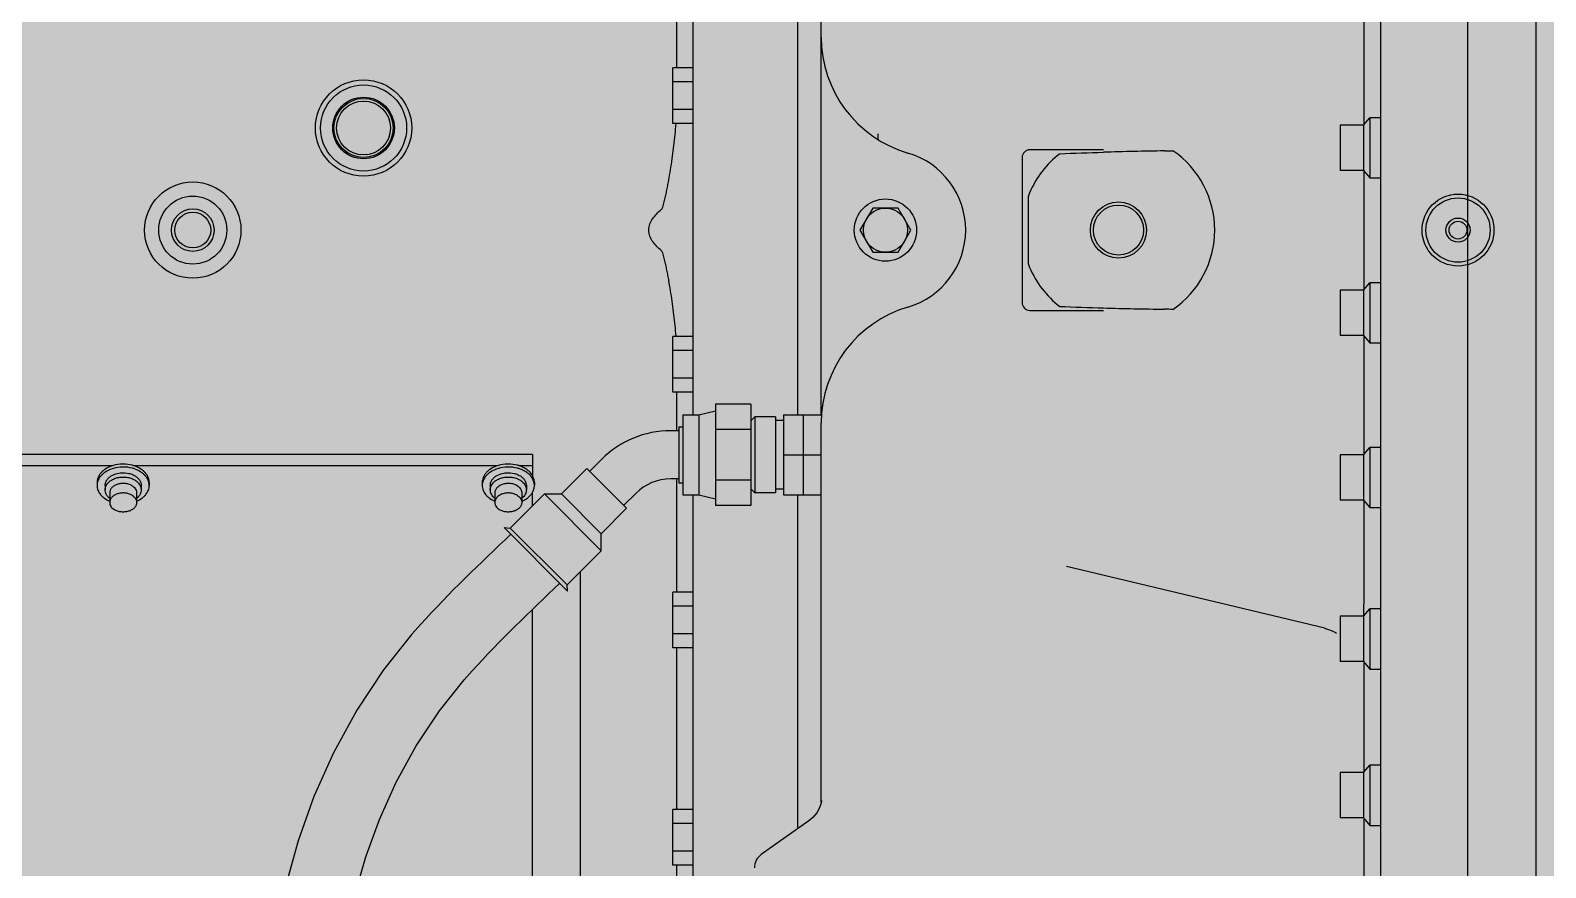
# Model space of a CAD drawing. Extents: x -18489 to 195597, y -1599 to 112111.
# Drawn here: x -16824.6 to -16764.7, y 1564 to 1597.1 of the extents above; entities that cross this region are included whole.
import ezdxf

# ---------------------------------------------------------------- set-up
doc = ezdxf.new("R2010")
doc.units = 0
doc.header["$LTSCALE"] = 100
for name, color, linetype in [('188K-SM-03-F10-MECH-EQ-Y2257103$0$0 Xref', 8, 'Continuous'), ('188K-SM-03-F10-MECH-EQ-Y2257103$0$M-EQU-FOUNDATION', 8, 'Continuous'), ('188K-SM-03-F10-MECH-EQ-Y2257103$0$Micron CUP L10 HVAC EQU$0$M-MECH-EQU', 136, 'Continuous'), ('188K-SM-03-F10-MECH-EQ-Y2257103$0$Micron CUP L10 HVAC EQU$0$M-PHASE1 AREA', 252, 'Continuous')]:
    doc.layers.add(name, color=color, linetype=linetype)
pattern_1 = [(50, (4473.52, 709.2), (54.6554, -4.78173), [5.715, -62.865]), (355, (4473.52, 709.2), (-10.57303, 57.31705), [4.572, -50.29218]), (100.45144, (4478.076, 708.8), (44.08237, 52.53533), [4.857, -53.42707]), (46.1842, (4473.52, 724.44), (81.32371, -12.6127), [8.5725, -94.2975]), (96.63556, (4480.3, 723.39), (71.22124, 74.22784), [7.2855, -80.14068]), (351.18415, (4473.52, 724.44), (71.22124, 74.22784), [6.858, -75.43792]), (21, (4481.14, 720.63), (45.48432, -30.67956), [5.715, -62.865]), (326, (4481.14, 720.63), (18.54061, 55.25639), [4.572, -50.292]), (71.45144, (4484.93, 718.07), (64.02493, 24.57683), [4.857, -53.42698]), (37.5, (4473.521, 709.2), (0.926581, 25.366512), [0, -49.6824, 0, -51.054, 0, -50.4825]), (7.5, (4473.52, 709.2), (20.0459, 30.054172), [0, -29.1084, 0, -48.5394, 0, -19.2405]), (327.5, (4456.529, 709.2), (40.677179, -1.718623), [0, -19.05, 0, -59.436, 0, -78.867]), (317.5, (4448.91, 709.2), (44.438754, 7.62795), [0, -24.765, 0, -39.4716, 0, -56.007])]

# ---------------------------------------------------------------- blocks, each defined once
blk = doc.blocks.new('188K-SM-03-F10-MECH-EQ-Y2257103$0$Micron CUP L10 HVAC EQU$0$A$C0c53ceb0')
at = {"layer": '188K-SM-03-F10-MECH-EQ-Y2257103$0$Micron CUP L10 HVAC EQU$0$M-PHASE1 AREA'}
for p, q in [((-6246.39325, 8178.91829), (-6246.39325, 4934.33106)), ((-6219.49758, 7377.49283), (-6219.49758, 6056.73369)), ((-6280.9009, 7323.20014), (-6280.9009, 6111.62646)), ((-6552.64863, 7011.27997), (-6552.64863, 6644.46514)), ((-6511.29019, 6953.45314), (-6511.29019, 6644.46514)), ((-6501.90208, 6644.46514), (-6501.90208, 6943.69146)), ((-6558.99194, 6781.48113), (-6558.99194, 6860.49285)), ((-6287.24421, 6759.29033), (-6287.24421, 6805.54597)), ((-6552.64863, 6781.48113), (-6560.56509, 6781.48113)), ((-6560.56509, 6759.50723), (-6560.56509, 6781.48113)), ((-6552.64863, 6775.98765), (-6560.56509, 6775.98765)), ((-6552.64863, 6765.0007), (-6560.56509, 6765.0007)), ((-6552.64863, 6759.50723), (-6560.56509, 6759.50723)), ((-6287.62481, 6758.84245), (-6296.75919, 6758.84245)), ((-6296.75919, 6758.84245), (-6296.75919, 6740.9543)), ((-6287.62481, 6758.84245), (-6285.11286, 6761.79844)), ((-6287.62481, 6758.84245), (-6287.62481, 6740.9543)), ((-6280.9009, 6761.79844), (-6285.11286, 6761.79844)), ((-6285.11286, 6761.79844), (-6285.11286, 6737.99831)), ((-6422.48375, 6746.08509), (-6422.48375, 6688.7415)), ((-6390.35531, 6749.12989), (-6419.43895, 6749.12989)), ((-6287.62481, 6740.9543), (-6296.75919, 6740.9543)), ((-6287.62481, 6740.9543), (-6285.11286, 6737.99831)), ((-6287.24421, 6694.08627), (-6287.24421, 6740.50642)), ((-6285.11286, 6737.99831), (-6280.9009, 6737.99831)), ((-6420.12669, 6730.59901), (-6420.12669, 6704.22758)), ((-6481.5645, 6726.13536), (-6486.60018, 6717.4133)), ((-6471.49313, 6726.13536), (-6481.5645, 6726.13536)), ((-6466.45744, 6717.4133), (-6471.49313, 6726.13536)), ((-6486.60018, 6717.4133), (-6481.5645, 6708.69123)), ((-6471.49313, 6708.69123), (-6466.45744, 6717.4133)), ((-6481.5645, 6708.69123), (-6471.49313, 6708.69123)), ((-6287.62481, 6693.6384), (-6296.75919, 6693.6384)), ((-6296.75919, 6693.6384), (-6296.75919, 6675.75024)), ((-6287.62481, 6693.6384), (-6285.11286, 6696.59438)), ((-6287.62481, 6693.6384), (-6287.62481, 6675.75024)), ((-6280.9009, 6696.59438), (-6285.11286, 6696.59438)), ((-6285.11286, 6696.59438), (-6285.11286, 6672.79425)), ((-6419.43895, 6685.69671), (-6390.35531, 6685.69671)), ((-6552.64863, 6675.31936), (-6560.56509, 6675.31936)), ((-6560.56509, 6653.34547), (-6560.56509, 6675.31936)), ((-6287.62481, 6675.75024), (-6296.75919, 6675.75024)), ((-6287.62481, 6675.75024), (-6285.11286, 6672.79425)), ((-6287.24421, 6629.04966), (-6287.24421, 6675.30236)), ((-6285.11286, 6672.79425), (-6280.9009, 6672.79425)), ((-6552.64863, 6669.82589), (-6560.56509, 6669.82589)), ((-6552.64863, 6658.83894), (-6560.56509, 6658.83894)), ((-6552.64863, 6653.34547), (-6560.56509, 6653.34547)), ((-6558.99194, 6638.12183), (-6558.99194, 6653.34547)), ((-6556.67029, 6644.46514), (-6550.32697, 6644.46514)), ((-6556.67029, 6644.46514), (-6556.67029, 6612.74855)), ((-6550.32697, 6644.46514), (-6543.66649, 6646.05097)), ((-6550.32697, 6644.46514), (-6550.32697, 6612.74855)), ((-6529.71119, 6648.67634), (-6543.66649, 6648.67634)), ((-6543.66649, 6648.67634), (-6543.66649, 6608.53736)), ((-6529.71119, 6648.67634), (-6529.71119, 6608.53736)), ((-6528.1317, 6643.67223), (-6529.71119, 6642.09274)), ((-6519.94248, 6643.67223), (-6528.1317, 6643.67223)), ((-6528.1317, 6643.67223), (-6528.1317, 6613.54147)), ((-6519.94248, 6643.67223), (-6519.94248, 6613.54147)), ((-6516.77082, 6644.46514), (-6501.78524, 6644.46514)), ((-6516.77082, 6644.46514), (-6516.77082, 6612.74855)), ((-6508.90511, 6612.74855), (-6508.90511, 6644.46514)), ((-6558.25612, 6638.12183), (-6561.42778, 6638.12183)), ((-6558.25612, 6639.70766), (-6556.67029, 6639.70766)), ((-6558.25612, 6639.70766), (-6558.25612, 6617.50604)), ((-6529.71119, 6638.6416), (-6543.66649, 6638.6416)), ((-6516.77082, 6642.16886), (-6519.94248, 6642.16886)), ((-6501.90208, 6491.16706), (-6501.90208, 6641.19839)), ((-6287.62481, 6628.60178), (-6285.11286, 6631.55777)), ((-6285.11286, 6631.55777), (-6285.11286, 6607.75764)), ((-6280.9009, 6631.55777), (-6285.11286, 6631.55777)), ((-6616.0818, 6628.78173), (-6939.591, 6628.78173)), ((-6616.0818, 6628.78173), (-6616.0818, 6620.42306)), ((-6588.67835, 6626.83427), (-6593.40064, 6622.11199)), ((-6516.77082, 6628.60685), (-6501.90208, 6628.60685)), ((-6296.75919, 6628.60178), (-6296.75919, 6610.71363)), ((-6287.62481, 6628.60178), (-6296.75919, 6628.60178)), ((-6287.62481, 6628.60178), (-6287.62481, 6610.71363)), ((-6782.08703, 6624.29633), (-6925.8254, 6624.29633)), ((-6629.8474, 6624.29633), (-6773.58578, 6624.29633)), ((-6616.0818, 6624.29633), (-6621.34616, 6624.29633)), ((-6604.62311, 6613.13221), (-6594.52199, 6623.23334)), ((-6594.52199, 6623.23334), (-6578.82308, 6607.53443)), ((-6558.25612, 6619.09187), (-6561.42778, 6619.09187)), ((-6558.99194, 6574.33375), (-6558.99194, 6619.09187)), ((-6788.1443, 6617.65794), (-6788.1443, 6616.49173)), ((-6784.96629, 6616.49173), (-6784.96629, 6614.78728)), ((-6783.16479, 6613.53136), (-6783.16479, 6609.76363)), ((-6772.50802, 6613.53136), (-6772.50802, 6609.76363)), ((-6770.70651, 6616.49173), (-6770.70651, 6614.78728)), ((-6767.52851, 6617.65794), (-6767.52851, 6616.49173)), ((-6635.90467, 6617.65794), (-6635.90467, 6616.49173)), ((-6632.72667, 6616.49173), (-6632.72667, 6614.78728)), ((-6630.92517, 6613.53136), (-6630.92517, 6609.76363)), ((-6624.80743, 6599.676), (-6611.35122, 6613.13221)), ((-6620.26839, 6613.53136), (-6620.26839, 6609.76363)), ((-6618.46689, 6616.49173), (-6618.46689, 6614.78728)), ((-6616.0818, 6608.40162), (-6616.0818, 6613.7266)), ((-6615.28889, 6617.65794), (-6615.28889, 6616.49173)), ((-6611.35122, 6613.13221), (-6604.62311, 6613.13221)), ((-6611.35122, 6613.13221), (-6588.9242, 6590.70519)), ((-6604.62311, 6613.13221), (-6588.9242, 6597.4333)), ((-6575.22215, 6613.37806), (-6579.94443, 6608.65578)), ((-6558.25612, 6617.50604), (-6556.67029, 6617.50604)), ((-6529.71119, 6618.5721), (-6543.66649, 6618.5721)), ((-6528.1317, 6613.54147), (-6529.71119, 6615.12096)), ((-6519.94248, 6613.54147), (-6528.1317, 6613.54147)), ((-6516.77082, 6615.04484), (-6519.94248, 6615.04484)), ((-6578.82308, 6607.53443), (-6588.9242, 6597.4333)), ((-6556.67029, 6612.74855), (-6550.32697, 6612.74855)), ((-6552.64863, 6612.74855), (-6552.64863, 6362.18751)), ((-6550.32697, 6612.74855), (-6543.66649, 6611.16273)), ((-6529.71119, 6608.53736), (-6543.66649, 6608.53736)), ((-6516.77082, 6612.74855), (-6501.90208, 6612.74855)), ((-6511.29019, 6612.74855), (-6511.29019, 6481.37345)), ((-6287.62481, 6610.71363), (-6296.75919, 6610.71363)), ((-6287.62481, 6610.71363), (-6285.11286, 6607.75764)), ((-6287.24421, 6574.0608), (-6287.24421, 6610.26575)), ((-6285.11286, 6607.75764), (-6280.9009, 6607.75764)), ((-6627.2744, 6599.90027), (-6624.80743, 6599.676)), ((-6627.2744, 6599.90027), (-6602.15614, 6574.78201)), ((-6624.80743, 6599.676), (-6602.38041, 6577.24899)), ((-6588.9242, 6590.70519), (-6588.9242, 6597.4333)), ((-6602.38041, 6577.24899), (-6588.9242, 6590.70519)), ((-6302.90931, 6560.04777), (-6404.9137, 6584.48883)), ((-6602.15614, 6574.78201), (-6602.38041, 6577.24899)), ((-6597.05185, 6419.57979), (-6597.05185, 6582.57755)), ((-6552.64863, 6574.33375), (-6560.56509, 6574.33375)), ((-6560.56509, 6552.35985), (-6560.56509, 6574.33375)), ((-6287.38841, 6564.91023), (-6287.24421, 6574.08451)), ((-6616.0818, 6423.06533), (-6616.0818, 6567.44712)), ((-6552.64863, 6568.84027), (-6560.56509, 6568.84027)), ((-6287.62481, 6564.79467), (-6285.11286, 6567.75065)), ((-6285.11286, 6567.75065), (-6285.11286, 6543.95053)), ((-6280.9009, 6567.75065), (-6285.11286, 6567.75065)), ((-6660.19317, 6561.64716), (-6663.68393, 6557.70225)), ((-6302.91377, 6560.04878), (-6302.16725, 6559.8524)), ((-6302.16725, 6559.8524), (-6299.99016, 6559.06362)), ((-6299.99016, 6559.06362), (-6298.60593, 6558.36097)), ((-6296.75919, 6564.79467), (-6296.75919, 6546.90651)), ((-6287.62481, 6564.79467), (-6296.75919, 6564.79467)), ((-6287.62481, 6564.79467), (-6287.62481, 6546.90651)), ((-6663.68808, 6557.69764), (-6674.90603, 6543.62451)), ((-6552.64863, 6557.85332), (-6560.56509, 6557.85332)), ((-6298.60593, 6558.36097), (-6298.25359, 6558.14726)), ((-6552.64863, 6552.35985), (-6560.56509, 6552.35985)), ((-6558.99194, 6488.41985), (-6558.99194, 6552.35985)), ((-6674.90603, 6543.62451), (-6685.53256, 6527.6357)), ((-6639.87172, 6543.26234), (-6643.00503, 6539.72162)), ((-6287.62481, 6546.90651), (-6296.75919, 6546.90651)), ((-6287.62481, 6546.90651), (-6285.11286, 6543.95053)), ((-6287.24421, 6503.46744), (-6287.24421, 6546.45863)), ((-6285.11286, 6543.95053), (-6280.9009, 6543.95053)), ((-6652.76555, 6527.47796), (-6643.00086, 6539.72625)), ((-6685.53256, 6527.6357), (-6694.7359, 6510.79126)), ((-6661.97256, 6513.63898), (-6652.76555, 6527.47796)), ((-6669.89892, 6499.19638), (-6661.97256, 6513.63898)), ((-6694.7359, 6510.79126), (-6702.41578, 6493.5154)), ((-6287.62481, 6503.01957), (-6285.11286, 6505.97555)), ((-6285.11286, 6505.97555), (-6285.11286, 6482.17542)), ((-6280.9009, 6505.97555), (-6285.11286, 6505.97555)), ((-6676.49339, 6484.52956), (-6669.89892, 6499.19638)), ((-6296.75919, 6503.01957), (-6296.75919, 6485.13141)), ((-6287.62481, 6503.01957), (-6296.75919, 6503.01957)), ((-6287.62481, 6503.01957), (-6287.62481, 6485.13141)), ((-6702.41578, 6493.5154), (-6708.65944, 6476.02557)), ((-6552.64863, 6488.41985), (-6560.56509, 6488.41985)), ((-6560.56509, 6466.44595), (-6560.56509, 6488.41985)), ((-6502.65864, 6488.87461), (-6503.68882, 6487.06281)), ((-6502.04848, 6490.51645), (-6502.65864, 6488.87461)), ((-6501.78837, 6491.67241), (-6502.04848, 6490.51645)), ((-6501.73899, 6492.05251), (-6501.78837, 6491.67241)), ((-6501.74299, 6491.9924), (-6501.73899, 6492.05251)), ((-6681.886, 6469.76566), (-6676.49339, 6484.52956)), ((-6552.64863, 6482.92638), (-6560.56509, 6482.92638)), ((-6506.75122, 6483.96328), (-6525.60928, 6470.62861)), ((-6505.16237, 6485.2982), (-6506.75159, 6483.96301)), ((-6503.68882, 6487.06281), (-6505.16237, 6485.2982)), ((-6287.62481, 6485.13141), (-6296.75919, 6485.13141)), ((-6287.62481, 6485.13141), (-6285.11286, 6482.17542)), ((-6287.24421, 6444.50132), (-6287.24421, 6484.68353)), ((-6285.11286, 6482.17542), (-6280.9009, 6482.17542)), ((-6708.65944, 6476.02557), (-6713.51748, 6458.52445)), ((-6686.13452, 6455.14345), (-6681.886, 6469.76566)), ((-6552.64863, 6471.93943), (-6560.56509, 6471.93943)), ((-6552.64863, 6466.44595), (-6560.56509, 6466.44595)), ((-6558.99194, 6426.02698), (-6558.99194, 6466.44595))]:
    blk.add_line(p, q, dxfattribs=at)
for centre, radius in [((-6682.8135, 6757.7568), 19.02995), ((-6682.8135, 6757.7568), 17.00009), ((-6682.8135, 6757.7568), 12.17917), ((-6682.8135, 6757.7568), 11.69708), ((-6682.8135, 6757.7568), 10.65677), ((-6750.30641, 6717.4133), 19.02995), ((-6750.30641, 6717.4133), 13.44783), ((-6476.52881, 6717.4133), 12.29335), ((-6384.42384, 6717.4133), 11.10081), ((-6384.42384, 6717.4133), 9.90826), ((-6250.19924, 6717.4133), 14.20903), ((-6250.19924, 6717.4133), 12.68664), ((-6750.30641, 6717.4133), 8.39855), ((-6750.30641, 6717.4133), 7.07914), ((-6476.52881, 6717.4133), 8.72206), ((-6250.19924, 6717.4133), 4.75749), ((-6250.19924, 6717.4133), 3.52688)]:
    blk.add_circle(centre, radius, dxfattribs=at)
for centre, radius, start, end in [((-6454.20034, 6793.6282), 47.70175, 180, 253.67113818), ((-6460.54365, 6755.4732), 19.02995, 180, 187.12726328), ((-6476.52881, 6717.4133), 31.71659, 286.32886182, 73.67113818), ((-6419.43895, 6746.08509), 3.04479, 90, 180), ((-6384.42384, 6717.4133), 38.05991, 127.58578965, 157.23417919), ((-6334.94465, 4684.07595), 2064.85361, 90.86870216, 91.53704385), ((-6368.97066, 6927.28905), 178.61754, 270.87269468, 271.96004899), ((-6384.42384, 6717.4133), 38.05991, 304.50924522, 55.49085535), ((-6384.43874, 6717.41917), 38.0439, 157.23365402, 159.73041597), ((-6384.43007, 6717.41084), 38.05322, 200.26988978, 202.76604023), ((-6384.42384, 6717.4133), 38.05991, 202.76582081, 232.41421035), ((-6454.20034, 6641.19839), 47.70175, 106.32886182, 180), ((-6419.43895, 6688.7415), 3.04479, 180, 270), ((-6334.93733, 8750.99261), 2065.09568, 268.46293326, 269.13145792), ((-6368.94418, 6508.4733), 177.68146, 88.03814755, 89.12821169), ((-6561.42778, 6599.58369), 38.53814, 90, 135), ((-6776.68683, 6614.54845), 6.74451, 54.75559581, 57.51841507), ((-6625.09892, 6612.54564), 12.33701, 69.74562475, 70.06371566), ((-6624.44721, 6614.54845), 6.74451, 54.75559581, 57.51841507), ((-6561.42778, 6599.58369), 19.50818, 90, 135), ((-6779.53627, 6613.56227), 5.83906, 129.84087528, 132.67667153), ((-6779.39252, 6613.39253), 6.06149, 128.88863997, 129.85627154), ((-6775.98216, 6613.72837), 5.61228, 45.62720293, 46.99342996), ((-6775.91722, 6613.79514), 5.51914, 45.28058993, 45.62435177), ((-6627.29664, 6613.56227), 5.83906, 129.84087528, 132.67667153), ((-6627.1529, 6613.39253), 6.06149, 128.88863997, 129.85627154), ((-6623.74253, 6613.72837), 5.61228, 45.62720293, 46.99342996), ((-6623.67759, 6613.79514), 5.51914, 45.28058993, 45.62435177), ((-6521.95118, 6465.45092), 6.33911, 125.16573425, 180.01456027)]:
    blk.add_arc(centre, radius, start, end, dxfattribs=at)
for points, knots in [([(-6565.11388, 6725.53736), (-6564.97547, 6725.65177), (-6564.78587, 6725.97253), (-6564.50093, 6726.62897), (-6564.22601, 6727.49129), (-6563.94224, 6728.5337), (-6563.60098, 6729.93479), (-6563.21625, 6731.6949), (-6562.79076, 6733.81422), (-6562.39097, 6735.93776), (-6561.8857, 6738.77251), (-6561.30034, 6742.32147), (-6560.66896, 6746.58791), (-6559.9318, 6752.27938), (-6559.50999, 6756.56217), (-6559.30998, 6759.42054)], [0, 0, 0, 0, 0.015614886, 0.03128385, 0.062622577, 0.093964732, 0.125304382, 0.187971457, 0.250621631, 0.313251559, 0.37585836, 0.500990207, 0.625995527, 0.750851049, 1, 1, 1, 1]), ([(-6570.0309, 6717.4133), (-6570.0309, 6718.22801), (-6569.718, 6719.86859), (-6568.53699, 6722.03844), (-6566.9539, 6723.91849), (-6565.74273, 6725.01757), (-6565.11388, 6725.53736)], [0, 0, 0, 0, 0.249744859, 0.499769215, 0.749902502, 1, 1, 1, 1]), ([(-6565.11388, 6709.28923), (-6565.74273, 6709.80902), (-6566.9539, 6710.9081), (-6568.53699, 6712.78815), (-6569.718, 6714.95801), (-6570.0309, 6716.59859), (-6570.0309, 6717.4133)], [0, 0, 0, 0, 0.250097272, 0.500230231, 0.750255171, 1, 1, 1, 1]), ([(-6559.31021, 6675.40934), (-6559.51025, 6678.26745), (-6559.9321, 6682.54984), (-6560.66926, 6688.24079), (-6561.30061, 6692.50683), (-6561.88593, 6696.05546), (-6562.39117, 6698.88994), (-6562.79094, 6701.01328), (-6563.21639, 6703.13241), (-6563.6011, 6704.89235), (-6563.94235, 6706.29331), (-6564.22611, 6707.33562), (-6564.50102, 6708.19787), (-6564.78595, 6708.8542), (-6564.97552, 6709.17486), (-6565.11388, 6709.28923)], [0, 0, 0, 0, 0.249150235, 0.374006229, 0.499011959, 0.624144181, 0.686751162, 0.749381269, 0.812031623, 0.874698896, 0.906038663, 0.937380981, 0.96872001, 0.984389825, 1, 1, 1, 1]), ([(-6777.8364, 6624.94671), (-6778.24891, 6624.94671), (-6779.86567, 6624.87827), (-6781.47431, 6624.53709), (-6782.6052, 6624.11979)], [0, 0, 0, 0, 0.254957247, 1, 1, 1, 1]), ([(-6773.06761, 6624.11979), (-6773.43847, 6624.25664), (-6774.98289, 6624.74356), (-6776.61364, 6624.94671), (-6777.8364, 6624.94671)], [0, 0, 0, 0, 0.244303598, 1, 1, 1, 1]), ([(-6625.59678, 6624.94671), (-6626.00928, 6624.94671), (-6627.62605, 6624.87827), (-6629.23469, 6624.53709), (-6630.36557, 6624.11979)], [0, 0, 0, 0, 0.254957247, 1, 1, 1, 1]), ([(-6620.89231, 6624.14332), (-6621.25895, 6624.27631), (-6622.78392, 6624.74924), (-6624.39141, 6624.94671), (-6625.59678, 6624.94671)], [0, 0, 0, 0, 0.244463998, 1, 1, 1, 1]), ([(-6782.6052, 6624.11979), (-6783.40407, 6623.825), (-6784.54136, 6623.26696), (-6785.84756, 6622.28026), (-6786.66132, 6621.46803), (-6787.3127, 6620.58325), (-6787.78876, 6619.6413), (-6788.07904, 6618.66011), (-6788.1443, 6617.98943), (-6788.1443, 6617.65794)], [0, 0, 0, 0, 0.282453329, 0.415182561, 0.541745185, 0.662447936, 0.77810747, 0.890044774, 1, 1, 1, 1]), ([(-6782.6052, 6622.95358), (-6783.40407, 6622.65879), (-6784.54136, 6622.10076), (-6785.84756, 6621.11406), (-6786.66132, 6620.30183), (-6787.3127, 6619.41705), (-6787.78876, 6618.4751), (-6788.07904, 6617.4939), (-6788.1443, 6616.82322), (-6788.1443, 6616.49173)], [0, 0, 0, 0, 0.282453329, 0.415182561, 0.541745185, 0.662447936, 0.77810747, 0.890044774, 1, 1, 1, 1]), ([(-6784.96628, 6616.49173), (-6784.9663, 6616.84527), (-6784.85612, 6617.57098), (-6784.37628, 6618.59188), (-6783.61189, 6619.51078), (-6782.96057, 6620.0137), (-6782.60347, 6620.24075)], [0, 0, 0, 0, 0.229878134, 0.469193344, 0.724849465, 1, 1, 1, 1]), ([(-6783.19797, 6618.11059), (-6783.05997, 6618.22191), (-6782.46572, 6618.66014), (-6781.80066, 6618.99892), (-6781.27845, 6619.20245)], [0, 0, 0, 0, 0.240318239, 1, 1, 1, 1]), ([(-6777.8364, 6623.78051), (-6778.24891, 6623.78051), (-6779.86567, 6623.71207), (-6781.47431, 6623.37089), (-6782.6052, 6622.95358)], [0, 0, 0, 0, 0.254957247, 1, 1, 1, 1]), ([(-6782.60347, 6620.24075), (-6782.38205, 6620.38154), (-6781.42344, 6620.91697), (-6780.35551, 6621.24593), (-6779.53366, 6621.38839)], [0, 0, 0, 0, 0.23929935, 1, 1, 1, 1]), ([(-6781.27845, 6619.20245), (-6780.73972, 6619.41243), (-6779.59901, 6619.72699), (-6777.82561, 6619.88155), (-6776.05287, 6619.72323), (-6774.91328, 6619.40622), (-6774.37539, 6619.19504)], [0, 0, 0, 0, 0.246137616, 0.500095833, 0.754005293, 1, 1, 1, 1]), ([(-6779.53366, 6621.38839), (-6779.20283, 6621.44573), (-6777.8716, 6621.6058), (-6776.50706, 6621.49837), (-6775.53086, 6621.26246)], [0, 0, 0, 0, 0.250558288, 1, 1, 1, 1]), ([(-6773.06761, 6622.95358), (-6773.43847, 6623.09043), (-6774.98289, 6623.57735), (-6776.61364, 6623.78051), (-6777.8364, 6623.78051)], [0, 0, 0, 0, 0.244303598, 1, 1, 1, 1]), ([(-6775.53086, 6621.26246), (-6775.30587, 6621.20808), (-6774.44692, 6620.96644), (-6773.62228, 6620.59284), (-6773.06484, 6620.23787)], [0, 0, 0, 0, 0.259403393, 1, 1, 1, 1]), ([(-6774.37539, 6619.19504), (-6774.23197, 6619.13873), (-6773.68168, 6618.90496), (-6773.15718, 6618.60845), (-6772.79481, 6618.35222)], [0, 0, 0, 0, 0.257701899, 1, 1, 1, 1]), ([(-6767.52851, 6617.65794), (-6767.52851, 6617.98943), (-6767.59376, 6618.66011), (-6767.88404, 6619.6413), (-6768.36011, 6620.58325), (-6769.01149, 6621.46803), (-6769.82525, 6622.28026), (-6771.13145, 6623.26696), (-6772.26873, 6623.825), (-6773.06761, 6624.11979)], [0, 0, 0, 0, 0.109955226, 0.22189253, 0.337552064, 0.458254815, 0.584817439, 0.717546671, 1, 1, 1, 1]), ([(-6767.52851, 6616.49173), (-6767.52851, 6616.82322), (-6767.59376, 6617.4939), (-6767.88404, 6618.4751), (-6768.36011, 6619.41705), (-6769.01149, 6620.30183), (-6769.82525, 6621.11406), (-6771.13145, 6622.10076), (-6772.26873, 6622.65879), (-6773.06761, 6622.95358)], [0, 0, 0, 0, 0.109955226, 0.22189253, 0.337552064, 0.458254815, 0.584817439, 0.717546671, 1, 1, 1, 1]), ([(-6772.79481, 6620.05667), (-6772.47625, 6619.83142), (-6771.89701, 6619.33938), (-6771.22302, 6618.46164), (-6770.80257, 6617.50024), (-6770.70654, 6616.82275), (-6770.70652, 6616.49173)], [0, 0, 0, 0, 0.273138985, 0.528101816, 0.76826059, 1, 1, 1, 1]), ([(-6630.36557, 6624.11979), (-6631.16445, 6623.825), (-6632.30173, 6623.26696), (-6633.60794, 6622.28026), (-6634.4217, 6621.46803), (-6635.07307, 6620.58325), (-6635.54914, 6619.6413), (-6635.83942, 6618.66011), (-6635.90467, 6617.98943), (-6635.90467, 6617.65794)], [0, 0, 0, 0, 0.282453329, 0.415182561, 0.541745185, 0.662447936, 0.77810747, 0.890044774, 1, 1, 1, 1]), ([(-6630.36557, 6622.95358), (-6631.16445, 6622.65879), (-6632.30173, 6622.10076), (-6633.60794, 6621.11406), (-6634.4217, 6620.30183), (-6635.07307, 6619.41705), (-6635.54914, 6618.4751), (-6635.83942, 6617.4939), (-6635.90467, 6616.82322), (-6635.90467, 6616.49173)], [0, 0, 0, 0, 0.282453329, 0.415182561, 0.541745185, 0.662447936, 0.77810747, 0.890044774, 1, 1, 1, 1]), ([(-6632.72666, 6616.49173), (-6632.72668, 6616.84527), (-6632.61649, 6617.57098), (-6632.13665, 6618.59188), (-6631.37227, 6619.51078), (-6630.72095, 6620.0137), (-6630.36385, 6620.24075)], [0, 0, 0, 0, 0.229878134, 0.469193344, 0.724849465, 1, 1, 1, 1]), ([(-6630.95835, 6618.11059), (-6630.82035, 6618.22191), (-6630.2261, 6618.66014), (-6629.56103, 6618.99892), (-6629.03882, 6619.20245)], [0, 0, 0, 0, 0.240318239, 1, 1, 1, 1]), ([(-6625.59678, 6623.78051), (-6626.00928, 6623.78051), (-6627.62605, 6623.71207), (-6629.23469, 6623.37089), (-6630.36557, 6622.95358)], [0, 0, 0, 0, 0.254957247, 1, 1, 1, 1]), ([(-6630.36385, 6620.24075), (-6630.14243, 6620.38154), (-6629.18381, 6620.91697), (-6628.11589, 6621.24593), (-6627.29404, 6621.38839)], [0, 0, 0, 0, 0.23929935, 1, 1, 1, 1]), ([(-6629.03882, 6619.20245), (-6628.5001, 6619.41243), (-6627.35939, 6619.72699), (-6625.58598, 6619.88155), (-6623.81324, 6619.72323), (-6622.67366, 6619.40622), (-6622.13577, 6619.19504)], [0, 0, 0, 0, 0.246137616, 0.500095833, 0.754005293, 1, 1, 1, 1]), ([(-6627.29404, 6621.38839), (-6626.96321, 6621.44573), (-6625.63197, 6621.6058), (-6624.26743, 6621.49837), (-6623.29124, 6621.26246)], [0, 0, 0, 0, 0.250558288, 1, 1, 1, 1]), ([(-6620.82799, 6622.95358), (-6621.19884, 6623.09043), (-6622.74326, 6623.57735), (-6624.37402, 6623.78051), (-6625.59678, 6623.78051)], [0, 0, 0, 0, 0.244303598, 1, 1, 1, 1]), ([(-6623.29124, 6621.26246), (-6623.06624, 6621.20808), (-6622.2073, 6620.96644), (-6621.38265, 6620.59284), (-6620.82522, 6620.23787)], [0, 0, 0, 0, 0.259403393, 1, 1, 1, 1]), ([(-6622.13577, 6619.19504), (-6621.99235, 6619.13873), (-6621.44205, 6618.90496), (-6620.91755, 6618.60845), (-6620.55519, 6618.35222)], [0, 0, 0, 0, 0.257701899, 1, 1, 1, 1]), ([(-6616.06268, 6620.42862), (-6616.29746, 6620.8326), (-6616.87601, 6621.61363), (-6617.98179, 6622.62524), (-6619.31512, 6623.4836), (-6620.30709, 6623.92757), (-6620.82799, 6624.11979)], [0, 0, 0, 0, 0.228329103, 0.471045062, 0.728675928, 1, 1, 1, 1]), ([(-6616.06268, 6619.26242), (-6616.29746, 6619.66639), (-6616.87601, 6620.44742), (-6617.98179, 6621.45904), (-6619.31512, 6622.31739), (-6620.30709, 6622.76137), (-6620.82799, 6622.95358)], [0, 0, 0, 0, 0.228329103, 0.471045062, 0.728675928, 1, 1, 1, 1]), ([(-6620.55519, 6620.05667), (-6620.23663, 6619.83142), (-6619.65739, 6619.33938), (-6618.9834, 6618.46164), (-6618.56294, 6617.50024), (-6618.46692, 6616.82275), (-6618.4669, 6616.49173)], [0, 0, 0, 0, 0.273138985, 0.528101816, 0.76826059, 1, 1, 1, 1]), ([(-6615.28889, 6617.65794), (-6615.28889, 6617.89497), (-6615.32194, 6618.37189), (-6615.46984, 6619.07853), (-6615.71444, 6619.77109), (-6615.93723, 6620.21277), (-6616.06268, 6620.42862)], [0, 0, 0, 0, 0.244493334, 0.491275134, 0.742487277, 1, 1, 1, 1]), ([(-6615.28889, 6616.49173), (-6615.28889, 6616.72876), (-6615.32194, 6617.20569), (-6615.46984, 6617.91233), (-6615.71444, 6618.60489), (-6615.93723, 6619.04657), (-6616.06268, 6619.26242)], [0, 0, 0, 0, 0.244493334, 0.491275134, 0.742487277, 1, 1, 1, 1]), ([(-6788.1443, 6616.49173), (-6788.1443, 6616.17953), (-6788.08654, 6615.54866), (-6787.82925, 6614.62296), (-6787.40638, 6613.72988), (-6786.82617, 6612.88462), (-6786.09886, 6612.10036), (-6784.92704, 6611.13364), (-6783.89898, 6610.56645), (-6783.17313, 6610.25587)], [0, 0, 0, 0, 0.111041272, 0.223864441, 0.340057107, 0.460865279, 0.587115231, 0.719198405, 1, 1, 1, 1]), ([(-6784.96628, 6614.78728), (-6784.9663, 6615.06272), (-6784.90059, 6615.62271), (-6784.6101, 6616.43215), (-6784.13806, 6617.19372), (-6783.72386, 6617.64343), (-6783.49434, 6617.85509)], [0, 0, 0, 0, 0.236311373, 0.47868463, 0.732142065, 1, 1, 1, 1]), ([(-6783.18192, 6611.45108), (-6783.45704, 6611.67152), (-6783.95552, 6612.14614), (-6784.5297, 6612.97121), (-6784.88545, 6613.86125), (-6784.96627, 6614.48266), (-6784.96628, 6614.78728)], [0, 0, 0, 0, 0.27071122, 0.524907514, 0.766088143, 1, 1, 1, 1]), ([(-6774.06867, 6616.19556), (-6774.45466, 6616.4685), (-6775.33749, 6616.91976), (-6776.80406, 6617.28195), (-6778.35498, 6617.33475), (-6779.86316, 6617.07366), (-6781.0094, 6616.59979), (-6781.78533, 6616.08118), (-6782.27141, 6615.64421), (-6782.66254, 6615.16031), (-6782.94961, 6614.63916), (-6783.12524, 6614.09221), (-6783.16477, 6613.71664), (-6783.16478, 6613.53136)], [0, 0, 0, 0, 0.127053078, 0.263099053, 0.403097074, 0.541096162, 0.67159514, 0.73291269, 0.791219579, 0.846585546, 0.899365164, 0.950204551, 1, 1, 1, 1]), ([(-6774.06867, 6612.42782), (-6774.45466, 6612.70076), (-6775.33749, 6613.15202), (-6776.80406, 6613.51421), (-6778.35498, 6613.56702), (-6779.86316, 6613.30592), (-6781.0094, 6612.83205), (-6781.78533, 6612.31344), (-6782.27141, 6611.87647), (-6782.66254, 6611.39257), (-6782.94961, 6610.87143), (-6783.12524, 6610.32447), (-6783.16477, 6609.94891), (-6783.16478, 6609.76363)], [0, 0, 0, 0, 0.127053078, 0.263099053, 0.403097074, 0.541096163, 0.67159514, 0.73291269, 0.79121958, 0.846585546, 0.899365164, 0.950204551, 1, 1, 1, 1]), ([(-6774.06867, 6616.19556), (-6773.8306, 6616.02722), (-6773.39772, 6615.6595), (-6772.89401, 6615.00354), (-6772.57981, 6614.28505), (-6772.50801, 6613.77874), (-6772.50803, 6613.53136)], [0, 0, 0, 0, 0.273135441, 0.528102832, 0.768261134, 1, 1, 1, 1]), ([(-6772.79481, 6618.35222), (-6772.73768, 6618.31183), (-6772.51563, 6618.14939), (-6772.30413, 6617.97243), (-6772.15412, 6617.8325)], [0, 0, 0, 0, 0.254324237, 1, 1, 1, 1]), ([(-6772.49967, 6610.25587), (-6771.77383, 6610.56645), (-6770.74577, 6611.13364), (-6769.57395, 6612.10036), (-6768.84663, 6612.88462), (-6768.26642, 6613.72988), (-6767.84356, 6614.62296), (-6767.58626, 6615.54866), (-6767.52851, 6616.17953), (-6767.52851, 6616.49173)], [0, 0, 0, 0, 0.280801595, 0.412884769, 0.539134721, 0.659942893, 0.776135559, 0.888958728, 1, 1, 1, 1]), ([(-6770.70652, 6614.78728), (-6770.70651, 6614.48187), (-6770.7878, 6613.8588), (-6771.14537, 6612.96657), (-6771.72245, 6612.13995), (-6772.22318, 6611.66471), (-6772.49952, 6611.44415)], [0, 0, 0, 0, 0.233858872, 0.475016731, 0.729262571, 1, 1, 1, 1]), ([(-6772.03375, 6617.71683), (-6771.82564, 6617.51074), (-6771.45088, 6617.07544), (-6771.02602, 6616.34709), (-6770.76533, 6615.57812), (-6770.70654, 6615.0483), (-6770.70652, 6614.78728)], [0, 0, 0, 0, 0.266460067, 0.519561979, 0.762529675, 1, 1, 1, 1]), ([(-6635.90467, 6616.49173), (-6635.90467, 6616.17953), (-6635.84692, 6615.54866), (-6635.58962, 6614.62296), (-6635.16676, 6613.72988), (-6634.58655, 6612.88462), (-6633.85924, 6612.10036), (-6632.68742, 6611.13364), (-6631.65935, 6610.56645), (-6630.93351, 6610.25587)], [0, 0, 0, 0, 0.111041272, 0.223864441, 0.340057107, 0.460865279, 0.587115231, 0.719198405, 1, 1, 1, 1]), ([(-6632.72666, 6614.78728), (-6632.72667, 6615.06272), (-6632.66096, 6615.62271), (-6632.37048, 6616.43215), (-6631.89844, 6617.19372), (-6631.48423, 6617.64343), (-6631.25471, 6617.85509)], [0, 0, 0, 0, 0.236311373, 0.47868463, 0.732142065, 1, 1, 1, 1]), ([(-6630.9423, 6611.45108), (-6631.21742, 6611.67152), (-6631.71589, 6612.14614), (-6632.29007, 6612.97121), (-6632.64583, 6613.86125), (-6632.72664, 6614.48266), (-6632.72666, 6614.78728)], [0, 0, 0, 0, 0.27071122, 0.524907514, 0.766088143, 1, 1, 1, 1]), ([(-6621.82904, 6616.19556), (-6622.21503, 6616.4685), (-6623.09787, 6616.91976), (-6624.56443, 6617.28195), (-6626.11536, 6617.33475), (-6627.62353, 6617.07366), (-6628.76977, 6616.59979), (-6629.5457, 6616.08118), (-6630.03179, 6615.64421), (-6630.42292, 6615.16031), (-6630.70999, 6614.63916), (-6630.88561, 6614.09221), (-6630.92514, 6613.71664), (-6630.92516, 6613.53136)], [0, 0, 0, 0, 0.127053078, 0.263099053, 0.403097074, 0.541096162, 0.67159514, 0.73291269, 0.791219579, 0.846585546, 0.899365164, 0.950204551, 1, 1, 1, 1]), ([(-6621.82904, 6612.42782), (-6622.21503, 6612.70076), (-6623.09787, 6613.15202), (-6624.56443, 6613.51421), (-6626.11536, 6613.56702), (-6627.62353, 6613.30592), (-6628.76977, 6612.83205), (-6629.5457, 6612.31344), (-6630.03179, 6611.87647), (-6630.42292, 6611.39257), (-6630.70999, 6610.87143), (-6630.88561, 6610.32447), (-6630.92514, 6609.94891), (-6630.92516, 6609.76363)], [0, 0, 0, 0, 0.127053078, 0.263099053, 0.403097074, 0.541096163, 0.67159514, 0.73291269, 0.79121958, 0.846585546, 0.899365164, 0.950204551, 1, 1, 1, 1]), ([(-6621.82904, 6616.19556), (-6621.59097, 6616.02722), (-6621.15809, 6615.6595), (-6620.65438, 6615.00354), (-6620.34018, 6614.28505), (-6620.26838, 6613.77874), (-6620.2684, 6613.53136)], [0, 0, 0, 0, 0.273135441, 0.528102832, 0.768261134, 1, 1, 1, 1]), ([(-6620.55519, 6618.35222), (-6620.49806, 6618.31183), (-6620.27601, 6618.14939), (-6620.0645, 6617.97243), (-6619.91449, 6617.8325)], [0, 0, 0, 0, 0.254324237, 1, 1, 1, 1]), ([(-6620.26005, 6610.25587), (-6619.80263, 6610.4516), (-6618.93275, 6610.89082), (-6617.76467, 6611.70591), (-6616.79121, 6612.64344), (-6616.27573, 6613.35446), (-6616.06268, 6613.72104)], [0, 0, 0, 0, 0.269931631, 0.526826294, 0.769963352, 1, 1, 1, 1]), ([(-6618.4669, 6614.78728), (-6618.46688, 6614.48187), (-6618.54818, 6613.8588), (-6618.90575, 6612.96657), (-6619.48283, 6612.13995), (-6619.98355, 6611.66471), (-6620.25989, 6611.44415)], [0, 0, 0, 0, 0.233858872, 0.475016731, 0.729262571, 1, 1, 1, 1]), ([(-6619.79413, 6617.71683), (-6619.58602, 6617.51074), (-6619.21126, 6617.07544), (-6618.7864, 6616.34709), (-6618.52571, 6615.57812), (-6618.46691, 6615.0483), (-6618.4669, 6614.78728)], [0, 0, 0, 0, 0.266460067, 0.519561979, 0.762529675, 1, 1, 1, 1]), ([(-6616.06268, 6613.72104), (-6615.93723, 6613.9369), (-6615.71444, 6614.37857), (-6615.46984, 6615.07113), (-6615.32194, 6615.77777), (-6615.28889, 6616.2547), (-6615.28889, 6616.49173)], [0, 0, 0, 0, 0.257512723, 0.508724866, 0.755506666, 1, 1, 1, 1]), ([(-6783.16478, 6609.76363), (-6783.1648, 6609.51625), (-6783.093, 6609.00994), (-6782.7788, 6608.29145), (-6782.27509, 6607.63549), (-6781.84221, 6607.26777), (-6781.60414, 6607.09943)], [0, 0, 0, 0, 0.231738866, 0.471897168, 0.72686456, 1, 1, 1, 1]), ([(-6772.50803, 6609.76363), (-6772.50804, 6609.57835), (-6772.54757, 6609.20278), (-6772.7232, 6608.65583), (-6773.01027, 6608.13468), (-6773.4014, 6607.65078), (-6773.88748, 6607.21381), (-6774.66341, 6606.6952), (-6775.80965, 6606.22133), (-6777.31783, 6605.96024), (-6778.86875, 6606.01304), (-6780.33531, 6606.37523), (-6781.21815, 6606.82649), (-6781.60414, 6607.09943)], [0, 0, 0, 0, 0.049795449, 0.100634836, 0.153414454, 0.20878042, 0.26708731, 0.32840486, 0.458903838, 0.596902926, 0.736900947, 0.872946922, 1, 1, 1, 1]), ([(-6774.06867, 6612.42782), (-6773.8306, 6612.25948), (-6773.39772, 6611.89176), (-6772.89401, 6611.23581), (-6772.57981, 6610.51732), (-6772.50801, 6610.01101), (-6772.50803, 6609.76363)], [0, 0, 0, 0, 0.27313544, 0.528102832, 0.768261134, 1, 1, 1, 1]), ([(-6630.92516, 6609.76363), (-6630.92517, 6609.51625), (-6630.85338, 6609.00994), (-6630.53918, 6608.29145), (-6630.03547, 6607.63549), (-6629.60258, 6607.26777), (-6629.36452, 6607.09943)], [0, 0, 0, 0, 0.231738866, 0.471897168, 0.72686456, 1, 1, 1, 1]), ([(-6620.2684, 6609.76363), (-6620.26842, 6609.57835), (-6620.30795, 6609.20278), (-6620.48357, 6608.65583), (-6620.77064, 6608.13468), (-6621.16177, 6607.65078), (-6621.64785, 6607.21381), (-6622.42379, 6606.6952), (-6623.57003, 6606.22133), (-6625.0782, 6605.96024), (-6626.62913, 6606.01304), (-6628.09569, 6606.37523), (-6628.97852, 6606.82649), (-6629.36452, 6607.09943)], [0, 0, 0, 0, 0.049795449, 0.100634836, 0.153414454, 0.208780421, 0.26708731, 0.32840486, 0.458903838, 0.596902926, 0.736900947, 0.872946922, 1, 1, 1, 1]), ([(-6621.82904, 6612.42782), (-6621.59097, 6612.25948), (-6621.15809, 6611.89176), (-6620.65438, 6611.23581), (-6620.34018, 6610.51732), (-6620.26838, 6610.01101), (-6620.2684, 6609.76363)], [0, 0, 0, 0, 0.27313544, 0.528102832, 0.768261134, 1, 1, 1, 1])]:
    blk.add_open_spline(points, degree=3, knots=knots, dxfattribs=at)
for points in [[(-6407.63843, 6747.57352), (-6401.87187, 6747.8429), (-6396.10142, 6748.02814), (-6390.33075, 6748.18661)], [(-6407.63843, 6687.25307), (-6401.87187, 6686.98369), (-6396.10142, 6686.79846), (-6390.33075, 6686.63999)], [(-6624.60348, 6597.22944), (-6636.72796, 6585.63589), (-6648.96502, 6574.11083), (-6660.19297, 6561.64701)], [(-6605.22048, 6577.84638), (-6617.01341, 6566.56659), (-6628.94963, 6555.38732), (-6639.87167, 6543.2623)]]:
    blk.add_open_spline(points, degree=3, dxfattribs=at)
blk = doc.blocks.new('188K-SM-03-F10-MECH-EQ-Y2257103$0$Micron CUP L10 HVAC EQU')
at = {"layer": '188K-SM-03-F10-MECH-EQ-Y2257103$0$Micron CUP L10 HVAC EQU$0$M-MECH-EQU'}
blk.add_blockref('188K-SM-03-F10-MECH-EQ-Y2257103$0$Micron CUP L10 HVAC EQU$0$A$C0c53ceb0', (-206166.7, 2082.18), dxfattribs=at)
blk = doc.blocks.new('188K-SM-03-F10-MECH-EQ-Y2257103')
at = {"layer": '188K-SM-03-F10-MECH-EQ-Y2257103$0$M-EQU-FOUNDATION'}
h = blk.add_hatch(dxfattribs=at)
h.set_pattern_fill('AR-CONC', color=256, scale=0.3)
h.set_pattern_definition(pattern_1)
h.paths.add_polyline_path([(-17043.149, 4192.459), (-16393.149, 4192.459), (-16393.149, 1372.459), (-17043.149, 1372.459)], flags=16)
h.paths.add_polyline_path([(-17048.149, 4197.459), (-16388.149, 4197.459), (-16388.149, 1367.459), (-17048.149, 1367.459)])
h = blk.add_hatch(dxfattribs=at)
h.set_pattern_fill('AR-CONC', color=256, scale=0.3)
h.set_pattern_definition(pattern_1)
h.paths.add_polyline_path([(-17033.149, 4182.459), (-16403.149, 4182.459), (-16403.149, 1382.459), (-17033.149, 1382.459)])
at = {"layer": '188K-SM-03-F10-MECH-EQ-Y2257103$0$0 Xref', "xscale": 0.1, "yscale": 0.1, "zscale": 0.1}
blk.add_blockref('188K-SM-03-F10-MECH-EQ-Y2257103$0$Micron CUP L10 HVAC EQU', (4473.521, 709.199), dxfattribs=at)

msp = doc.modelspace()

# ---------------------------------------------------------------- block references
msp.add_blockref('188K-SM-03-F10-MECH-EQ-Y2257103', (0, 0))

doc.saveas('drawing.dxf')
